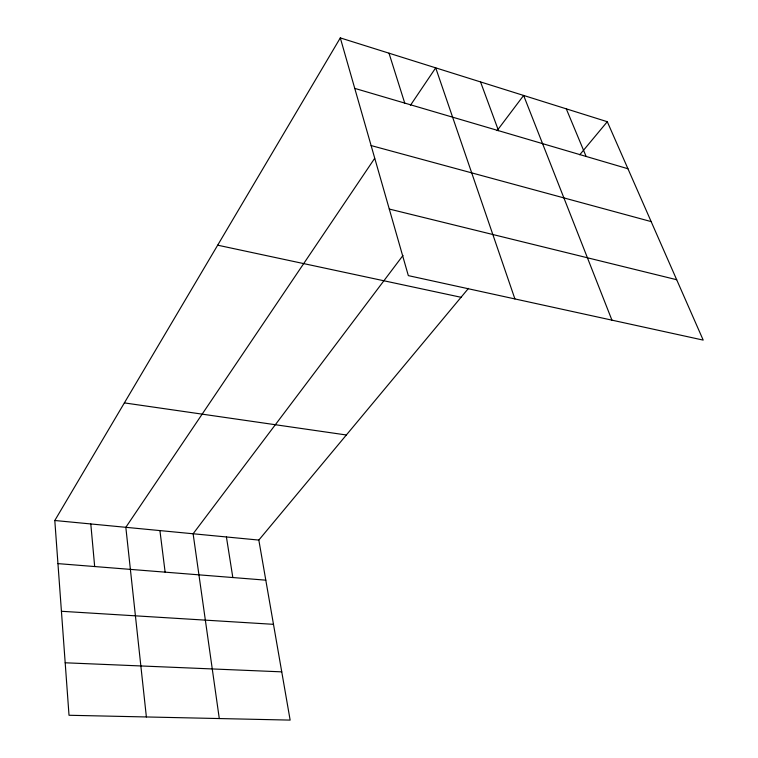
<?xml version="1.0" encoding="UTF-8"?>
<svg xmlns="http://www.w3.org/2000/svg" width="758" height="758" viewBox="0 0 758 758"><rect width="100%" height="100%" fill="white"/><g stroke="black" fill="none" stroke-linecap="round" stroke-linejoin="round"><path stroke-width="1.14" d="M468.482 288.362L258.829 540.075L290.143 720.1L69.016 715.268L54.803 520.5L340.304 37.9L607.291 121.716L703.197 340.105L408.335 275.628L340.304 37.9M374.651 158.384L125.828 527.312L146.379 716.954M410.419 105.343L435.708 67.85L514.909 298.936M402.991 255.437L193.119 533.765L219.289 718.556M497.087 130.651L523.626 95.451L611.933 320.151M579.747 154.784L607.291 121.716M65.188 662.786L281.758 671.853M61.426 611.28L273.486 624.327M57.949 563.62L265.802 580.164M54.803 520.5L258.829 540.075M124.378 402.896L346.359 434.988M217.679 245.185L461.054 297.288M389.28 209.047L676.676 279.721M371.117 145.564L651.15 221.592M354.753 88.383L627.946 168.75M566.283 108.839L586.124 156.451M480.544 81.93L498.518 130.679M388.996 53.183L404.734 103.088M226.415 536.967L232.829 577.539M159.919 530.581L165.13 572.157M90.799 523.958L94.674 566.548"/></g></svg>
